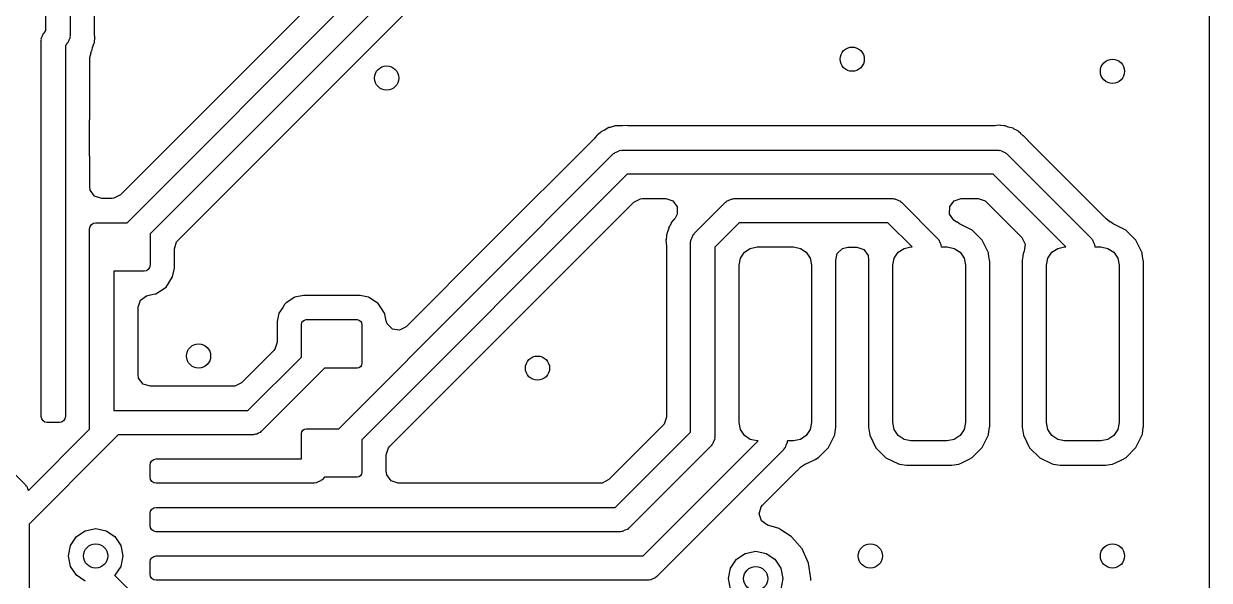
# Model space of a CAD drawing. Extents: x 100.2 to 143.8, y -109.8 to -50.2.
# Drawn here: x 134.01 to 143.8, y -96.2 to -91.61 of the extents above; entities that cross this region are included whole.
import ezdxf

# ---------------------------------------------------------------- set-up
doc = ezdxf.new("R2010")
doc.units = 0
doc.layers.add('BLACK', color=7, linetype='CONTINUOUS')

msp = doc.modelspace()

# ---------------------------------------------------------------- linework, layer by layer
at = {"layer": 'BLACK', "linetype": 'CONTINUOUS'}
for p, q in [((143.8, -56.7219), (143.8, -102.402)), ((134.859, -93.25), (137.1, -91.0091)), ((136.692, -91.1333), (134.805, -93.0205)), ((137.27, -91.1212), (135.05, -93.3414)), ((135.279, -93.3955), (137.374, -91.3008)), ((134.59, -91.6786), (134.59, -91.4794)), ((134.189, -91.6645), (134.189, -91.5074)), ((134.389, -91.5074), (134.389, -91.7059)), ((134.176, -91.6815), (134.179, -91.6743)), ((134.179, -91.6743), (134.189, -91.6645)), ((134.15, -91.745), (134.152, -91.7373)), ((134.15, -94.85), (134.15, -91.745)), ((134.151, -91.7293), (134.162, -91.7085)), ((134.152, -91.7373), (134.151, -91.7293)), ((134.162, -91.7085), (134.169, -91.6862)), ((134.169, -91.6862), (134.176, -91.6815)), ((134.363, -91.7695), (134.36, -91.7767)), ((134.37, -91.7647), (134.363, -91.7695)), ((134.377, -91.7425), (134.37, -91.7647)), ((134.388, -91.7216), (134.377, -91.7425)), ((134.389, -91.7059), (134.387, -91.7136)), ((134.387, -91.7136), (134.388, -91.7216)), ((134.579, -91.7901), (134.586, -91.7718)), ((134.586, -91.7718), (134.589, -91.7653)), ((134.586, -91.7718), (134.586, -91.7718)), ((134.589, -91.7653), (134.59, -91.759)), ((134.59, -91.692), (134.59, -91.6786)), ((134.594, -91.7209), (134.59, -91.692)), ((134.59, -91.7529), (134.592, -91.73)), ((134.59, -91.759), (134.59, -91.7529)), ((134.592, -91.7298), (134.594, -91.7209)), ((134.592, -91.73), (134.592, -91.7298)), ((134.36, -91.7767), (134.35, -91.7864)), ((134.35, -91.7864), (134.35, -94.85)), ((134.551, -91.8868), (134.563, -91.8471)), ((134.56, -91.8457), (134.563, -91.8373)), ((134.563, -91.8471), (134.56, -91.8457)), ((134.563, -91.8373), (134.569, -91.8298)), ((134.569, -91.8298), (134.571, -91.8207)), ((134.571, -91.8207), (134.575, -91.8039)), ((134.575, -91.8039), (134.579, -91.7901)), ((134.551, -92.3975), (134.551, -91.8868)), ((134.55, -92.4), (134.551, -92.3975)), ((134.55, -92.7), (134.55, -92.4)), ((138.872, -92.4563), (138.851, -92.4627)), ((138.874, -92.4554), (138.872, -92.4563)), ((138.883, -92.4518), (138.874, -92.4554)), ((138.874, -92.4554), (138.874, -92.4554)), ((138.892, -92.4514), (138.883, -92.4518)), ((138.912, -92.4507), (138.892, -92.4514)), ((138.892, -92.4514), (138.892, -92.4514)), ((138.918, -92.4503), (138.912, -92.4507)), ((138.922, -92.4495), (138.918, -92.4503)), ((138.942, -92.4495), (138.922, -92.4495)), ((138.945, -92.4494), (138.942, -92.4495)), ((138.953, -92.4491), (138.945, -92.4494)), ((138.995, -92.4476), (138.953, -92.4491)), ((138.999, -92.4492), (138.995, -92.4476)), ((139.004, -92.4495), (138.999, -92.4492)), ((142.028, -92.4495), (139.004, -92.4495)), ((142.041, -92.4486), (142.028, -92.4495)), ((142.042, -92.4484), (142.041, -92.4486)), ((142.07, -92.4447), (142.042, -92.4484)), ((142.079, -92.4468), (142.07, -92.4447)), ((142.102, -92.4495), (142.079, -92.4468)), ((142.079, -92.4468), (142.079, -92.4468)), ((142.079, -92.4468), (142.079, -92.4468)), ((142.108, -92.4495), (142.102, -92.4495)), ((142.114, -92.4501), (142.108, -92.4495)), ((142.121, -92.4527), (142.114, -92.4501)), ((142.139, -92.46), (142.121, -92.4527)), ((142.121, -92.4527), (142.121, -92.4527)), ((142.153, -92.4644), (142.139, -92.46)), ((138.718, -92.5568), (137.863, -93.4117)), ((138.727, -92.5468), (138.718, -92.5568)), ((138.739, -92.5308), (138.727, -92.5468)), ((138.745, -92.5235), (138.739, -92.5308)), ((138.739, -92.5308), (138.739, -92.5308)), ((138.752, -92.5187), (138.745, -92.5235)), ((138.753, -92.5186), (138.752, -92.5187)), ((138.752, -92.5187), (138.752, -92.5187)), ((138.771, -92.5043), (138.753, -92.5186)), ((138.775, -92.5), (138.771, -92.5043)), ((138.78, -92.496), (138.775, -92.5)), ((138.804, -92.4855), (138.78, -92.496)), ((138.817, -92.4788), (138.804, -92.4855)), ((138.84, -92.4648), (138.817, -92.4788)), ((138.851, -92.4627), (138.84, -92.4648)), ((142.179, -92.4705), (142.153, -92.4644)), ((142.186, -92.4757), (142.179, -92.4705)), ((142.188, -92.477), (142.186, -92.4757)), ((142.186, -92.4757), (142.186, -92.4757)), ((142.208, -92.4873), (142.188, -92.477)), ((142.218, -92.4916), (142.208, -92.4873)), ((142.225, -92.4978), (142.218, -92.4916)), ((142.24, -92.5118), (142.225, -92.4978)), ((142.244, -92.5152), (142.24, -92.5118)), ((142.248, -92.5178), (142.244, -92.5152)), ((142.262, -92.5315), (142.248, -92.5178)), ((142.264, -92.5341), (142.262, -92.5315)), ((142.284, -92.5521), (142.264, -92.5341)), ((142.3, -92.5677), (142.284, -92.5521)), ((138.913, -92.6619), (138.934, -92.6512)), ((138.934, -92.6512), (138.942, -92.6525)), ((138.942, -92.6525), (138.95, -92.65)), ((138.95, -92.65), (142.055, -92.65)), ((142.055, -92.65), (142.063, -92.6525)), ((142.063, -92.6525), (142.071, -92.6512)), ((142.071, -92.6512), (142.092, -92.6619)), ((142.303, -92.5722), (142.3, -92.5677)), ((142.305, -92.5753), (142.303, -92.5722)), ((142.948, -93.2182), (142.305, -92.5753)), ((134.551, -92.7025), (134.55, -92.7)), ((134.551, -92.9505), (134.551, -92.7025)), ((136.609, -94.95), (138.879, -92.6793)), ((138.879, -92.6793), (138.886, -92.6756)), ((138.886, -92.6756), (138.891, -92.6691)), ((138.891, -92.6691), (138.913, -92.6619)), ((142.092, -92.6619), (142.114, -92.6691)), ((142.114, -92.6691), (142.119, -92.6756)), ((142.119, -92.6756), (142.126, -92.6793)), ((142.126, -92.6793), (142.826, -93.3793)), ((138.991, -92.85), (136.8, -95.0414)), ((142.014, -92.85), (138.991, -92.85)), ((142.614, -93.45), (142.014, -92.85)), ((134.555, -92.9811), (134.551, -92.9505)), ((134.591, -93.0306), (134.555, -92.9811)), ((134.65, -93.0495), (134.591, -93.0306)), ((134.805, -93.0205), (134.75, -93.0483)), ((134.735, -93.0495), (134.65, -93.0495)), ((134.75, -93.0483), (134.735, -93.0495)), ((137.029, -95.0955), (139.045, -93.0795)), ((139.045, -93.0795), (139.1, -93.0517)), ((139.1, -93.0517), (139.115, -93.0505)), ((139.115, -93.0505), (139.311, -93.0505)), ((139.311, -93.0505), (139.369, -93.0694)), ((139.369, -93.0694), (139.405, -93.1189)), ((139.405, -93.1189), (139.405, -93.1801)), ((139.545, -93.3389), (139.804, -93.0798)), ((139.804, -93.0798), (139.811, -93.0761)), ((139.811, -93.0761), (139.816, -93.0696)), ((139.816, -93.0696), (139.838, -93.0623)), ((139.838, -93.0623), (139.859, -93.0517)), ((139.859, -93.0517), (139.867, -93.053)), ((139.867, -93.053), (139.875, -93.0505)), ((139.875, -93.0505), (141.185, -93.0505)), ((141.185, -93.0505), (141.193, -93.053)), ((141.193, -93.053), (141.201, -93.0517)), ((141.201, -93.0517), (141.222, -93.0623)), ((141.222, -93.0623), (141.244, -93.0696)), ((141.244, -93.0696), (141.249, -93.0761)), ((141.249, -93.0761), (141.256, -93.0798)), ((141.256, -93.0798), (141.556, -93.3793)), ((141.655, -93.178), (141.656, -93.1169)), ((141.656, -93.1169), (141.693, -93.0682)), ((141.693, -93.0682), (141.75, -93.0505)), ((141.75, -93.0505), (141.89, -93.0505)), ((141.89, -93.0505), (141.948, -93.0694)), ((141.948, -93.0694), (141.96, -93.0795)), ((141.96, -93.0795), (142.252, -93.3719)), ((139.377, -93.2245), (139.357, -93.2463)), ((139.381, -93.2206), (139.377, -93.2245)), ((139.383, -93.2169), (139.381, -93.2206)), ((139.386, -93.2137), (139.383, -93.2169)), ((139.387, -93.2128), (139.386, -93.2137)), ((139.405, -93.1801), (139.387, -93.2128)), ((141.69, -93.2283), (141.655, -93.178)), ((141.711, -93.2447), (141.69, -93.2283)), ((141.713, -93.2429), (141.711, -93.2447)), ((141.737, -93.2584), (141.713, -93.2429)), ((142.958, -93.227), (142.948, -93.2182)), ((142.981, -93.2447), (142.958, -93.227)), ((142.983, -93.2429), (142.981, -93.2447)), ((143.007, -93.2584), (142.983, -93.2429)), ((134.55, -93.3), (134.554, -93.2809)), ((134.55, -94.9543), (134.55, -93.3)), ((134.554, -93.2809), (134.565, -93.2646)), ((134.565, -93.2646), (134.581, -93.2538)), ((134.581, -93.2538), (134.6, -93.25)), ((134.6, -93.25), (134.859, -93.25)), ((135.05, -93.3414), (135.05, -93.6)), ((139.325, -93.3255), (139.318, -93.3438)), ((139.33, -93.3117), (139.325, -93.3255)), ((139.334, -93.2947), (139.33, -93.3117)), ((139.336, -93.2858), (139.334, -93.2947)), ((139.341, -93.2783), (139.336, -93.2858)), ((139.343, -93.2763), (139.341, -93.2783)), ((139.341, -93.2783), (139.341, -93.2783)), ((139.353, -93.257), (139.343, -93.2763)), ((139.354, -93.2548), (139.353, -93.257)), ((139.357, -93.2463), (139.354, -93.2548)), ((139.354, -93.2548), (139.354, -93.2548)), ((139.541, -93.3461), (139.545, -93.3389)), ((139.916, -93.2505), (139.715, -93.4511)), ((141.144, -93.2505), (139.916, -93.2505)), ((141.344, -93.45), (141.144, -93.2505)), ((141.737, -93.2595), (141.737, -93.2584)), ((141.841, -93.3107), (141.737, -93.2595)), ((141.924, -93.3931), (141.841, -93.3107)), ((142.981, -93.2447), (142.981, -93.2447)), ((143.007, -93.2595), (143.007, -93.2584)), ((143.111, -93.3107), (143.007, -93.2595)), ((143.194, -93.3931), (143.111, -93.3107)), ((135.251, -93.4655), (135.269, -93.4073)), ((135.269, -93.4073), (135.279, -93.3955)), ((137.863, -93.4117), (137.166, -94.109)), ((139.312, -93.3856), (139.31, -93.3947)), ((139.31, -93.3947), (139.314, -93.4198)), ((139.315, -93.3627), (139.312, -93.3856)), ((139.314, -93.4198), (139.314, -93.4236)), ((139.314, -93.4236), (139.315, -93.437)), ((139.316, -93.3503), (139.315, -93.3566)), ((139.315, -93.3566), (139.315, -93.3627)), ((139.315, -93.437), (139.315, -94.8539)), ((139.318, -93.3438), (139.316, -93.3503)), ((139.515, -93.4096), (139.518, -93.402)), ((139.515, -94.978), (139.515, -93.4096)), ((139.517, -93.394), (139.527, -93.3731)), ((139.518, -93.402), (139.517, -93.394)), ((139.527, -93.3731), (139.535, -93.3509)), ((139.535, -93.3509), (139.541, -93.3461)), ((141.556, -93.3793), (141.559, -93.3865)), ((141.559, -93.3865), (141.566, -93.3912)), ((141.566, -93.3912), (141.573, -93.4135)), ((141.573, -93.4135), (141.584, -93.4344)), ((141.584, -93.4344), (141.583, -93.4423)), ((141.975, -93.4979), (141.924, -93.3931)), ((142.252, -93.3719), (142.28, -93.4264)), ((142.28, -93.4264), (142.271, -93.4854)), ((142.826, -93.3793), (142.829, -93.3865)), ((142.829, -93.3865), (142.836, -93.3912)), ((142.836, -93.3912), (142.843, -93.4135)), ((142.843, -93.4135), (142.854, -93.4344)), ((142.854, -93.4344), (142.853, -93.4423)), ((143.245, -93.4979), (143.194, -93.3931)), ((135.251, -93.6247), (135.251, -93.4655)), ((139.715, -93.4511), (139.715, -95.0194)), ((139.926, -93.5426), (139.959, -93.4939)), ((139.959, -93.4939), (140.008, -93.4614)), ((140.008, -93.4614), (140.065, -93.45)), ((140.065, -93.45), (140.365, -93.45)), ((140.365, -93.45), (140.422, -93.4614)), ((140.422, -93.4614), (140.471, -93.4939)), ((140.471, -93.4939), (140.504, -93.5426)), ((140.716, -93.5595), (140.725, -93.5041)), ((140.725, -93.5041), (140.769, -93.4613)), ((140.769, -93.4613), (140.813, -93.451)), ((140.813, -93.451), (140.887, -93.451)), ((140.887, -93.451), (140.945, -93.4699)), ((140.945, -93.4699), (140.981, -93.5194)), ((140.981, -93.5194), (140.984, -93.5596)), ((141.196, -93.5426), (141.229, -93.4939)), ((141.229, -93.4939), (141.278, -93.4614)), ((141.278, -93.4614), (141.335, -93.45)), ((141.335, -93.45), (141.344, -93.45)), ((141.583, -93.4423), (141.585, -93.45)), ((141.585, -93.45), (141.635, -93.45)), ((141.635, -93.45), (141.692, -93.4614)), ((141.692, -93.4614), (141.741, -93.4939)), ((141.741, -93.4939), (141.774, -93.5426)), ((141.976, -93.5055), (141.975, -93.4979)), ((141.985, -93.5605), (141.976, -93.5055)), ((141.976, -93.5055), (141.976, -93.5055)), ((142.263, -93.5061), (142.255, -93.5605)), ((142.264, -93.4985), (142.263, -93.5061)), ((142.263, -93.5061), (142.263, -93.5061)), ((142.271, -93.4854), (142.264, -93.4985)), ((142.466, -93.5426), (142.499, -93.4939)), ((142.499, -93.4939), (142.548, -93.4614)), ((142.548, -93.4614), (142.605, -93.45)), ((142.605, -93.45), (142.614, -93.45)), ((142.853, -93.4423), (142.855, -93.45)), ((142.855, -93.45), (142.905, -93.45)), ((142.905, -93.45), (142.962, -93.4614)), ((142.962, -93.4614), (143.011, -93.4939)), ((143.011, -93.4939), (143.044, -93.5426)), ((143.246, -93.5055), (143.245, -93.4979)), ((143.255, -93.5605), (143.246, -93.5055)), ((143.246, -93.5055), (143.246, -93.5055)), ((135.035, -93.6354), (135.019, -93.6462)), ((135.046, -93.6191), (135.035, -93.6354)), ((135.05, -93.6), (135.046, -93.6191)), ((135.236, -93.6977), (135.251, -93.6247)), ((139.915, -93.6), (139.926, -93.5426)), ((139.915, -94.9), (139.915, -93.6)), ((140.504, -93.5426), (140.515, -93.6)), ((140.515, -93.6), (140.515, -94.9)), ((140.715, -93.5596), (140.716, -93.5595)), ((140.715, -93.5632), (140.715, -93.5596)), ((140.716, -93.5668), (140.715, -93.5632)), ((140.716, -94.9332), (140.716, -93.5668)), ((140.984, -93.5596), (140.985, -93.5597)), ((140.985, -93.5597), (140.985, -93.5632)), ((140.985, -93.5632), (140.985, -93.5668)), ((140.985, -93.5668), (140.985, -94.9332)), ((141.185, -93.6), (141.196, -93.5426)), ((141.185, -94.9), (141.185, -93.6)), ((141.774, -93.5426), (141.785, -93.6)), ((141.785, -93.6), (141.785, -94.9)), ((141.986, -93.5668), (141.985, -93.5605)), ((141.986, -94.9332), (141.986, -93.5668)), ((142.255, -93.5605), (142.255, -93.5668)), ((142.255, -93.5668), (142.255, -94.9332)), ((142.455, -93.6), (142.466, -93.5426)), ((142.455, -94.9), (142.455, -93.6)), ((143.044, -93.5426), (143.055, -93.6)), ((143.055, -93.6), (143.055, -94.9)), ((143.256, -93.5668), (143.255, -93.5605)), ((143.256, -94.9332), (143.256, -93.5668)), ((135, -93.65), (134.75, -93.65)), ((134.75, -93.65), (134.75, -94.8005)), ((135.019, -93.6462), (135, -93.65)), ((135.181, -93.7806), (135.236, -93.6977)), ((135.098, -93.836), (135.181, -93.7806)), ((134.951, -93.9465), (134.969, -93.8883)), ((134.969, -93.8883), (135.019, -93.8523)), ((135.019, -93.8523), (135.03, -93.8494)), ((135.03, -93.8494), (135.088, -93.8379)), ((135.088, -93.8379), (135.098, -93.836)), ((136.161, -93.9247), (136.145, -93.9495)), ((136.167, -93.9166), (136.161, -93.9247)), ((136.175, -93.9112), (136.167, -93.9166)), ((136.238, -93.8689), (136.175, -93.9112)), ((136.246, -93.8635), (136.238, -93.8689)), ((136.238, -93.8689), (136.238, -93.8689)), ((136.316, -93.8495), (136.246, -93.8635)), ((136.784, -93.8495), (136.316, -93.8495)), ((136.854, -93.8635), (136.784, -93.8495)), ((136.862, -93.8689), (136.854, -93.8635)), ((136.925, -93.9112), (136.862, -93.8689)), ((136.862, -93.8689), (136.862, -93.8689)), ((136.933, -93.9166), (136.925, -93.9112)), ((136.939, -93.9247), (136.933, -93.9166)), ((136.955, -93.9495), (136.939, -93.9247)), ((134.951, -94.501), (134.951, -93.9465)), ((136.113, -93.9962), (136.1, -94.0663)), ((136.145, -93.9495), (136.113, -93.9962)), ((136.987, -93.9962), (136.955, -93.9495)), ((136.988, -94.0057), (136.987, -93.9962)), ((136.999, -94.0583), (136.988, -94.0057)), ((136.1, -94.0663), (136.1, -94.2345)), ((136.3, -94.09), (136.303, -94.0747)), ((136.3, -94.3586), (136.3, -94.09)), ((136.303, -94.0747), (136.312, -94.0617)), ((136.312, -94.0617), (136.325, -94.053)), ((136.325, -94.053), (136.34, -94.05)), ((136.34, -94.05), (136.76, -94.05)), ((136.76, -94.05), (136.775, -94.053)), ((136.775, -94.053), (136.788, -94.0617)), ((136.788, -94.0617), (136.797, -94.0747)), ((136.797, -94.0747), (136.8, -94.09)), ((136.8, -94.09), (136.8, -94.41)), ((137.008, -94.084), (136.999, -94.0583)), ((137.051, -94.1272), (137.008, -94.084)), ((137.166, -94.109), (137.111, -94.1368)), ((137.111, -94.1368), (137.051, -94.1272)), ((136.071, -94.3045), (135.804, -94.571)), ((136.081, -94.2927), (136.071, -94.3045)), ((136.1, -94.2345), (136.081, -94.2927)), ((135.858, -94.8005), (136.3, -94.3586)), ((136.8, -94.41), (136.797, -94.4253)), ((134.955, -94.5316), (134.951, -94.501)), ((136.491, -94.45), (135.971, -94.9707)), ((136.76, -94.45), (136.491, -94.45)), ((136.775, -94.447), (136.76, -94.45)), ((136.788, -94.4383), (136.775, -94.447)), ((136.797, -94.4253), (136.788, -94.4383)), ((134.991, -94.5811), (134.955, -94.5316)), ((135.05, -94.6), (134.991, -94.5811)), ((135.734, -94.6), (135.05, -94.6)), ((135.75, -94.5988), (135.734, -94.6)), ((135.804, -94.571), (135.75, -94.5988)), ((134.75, -94.8005), (135.858, -94.8005)), ((134.154, -94.8691), (134.15, -94.85)), ((134.165, -94.8854), (134.154, -94.8691)), ((134.181, -94.8962), (134.165, -94.8854)), ((134.2, -94.9), (134.181, -94.8962)), ((134.3, -94.9), (134.2, -94.9)), ((134.319, -94.8962), (134.3, -94.9)), ((134.335, -94.8854), (134.319, -94.8962)), ((134.346, -94.8691), (134.335, -94.8854)), ((134.35, -94.85), (134.346, -94.8691)), ((139.315, -94.8539), (139.296, -94.9121)), ((139.926, -94.9574), (139.915, -94.9)), ((140.515, -94.9), (140.504, -94.9574)), ((141.196, -94.9574), (141.185, -94.9)), ((141.785, -94.9), (141.774, -94.9574)), ((142.466, -94.9574), (142.455, -94.9)), ((143.055, -94.9), (143.044, -94.9574)), ((134.044, -95.4598), (134.55, -94.9543)), ((134.787, -95.0005), (134.721, -95.0664)), ((135.9, -95.0005), (134.787, -95.0005)), ((135.909, -94.9977), (135.9, -95.0005)), ((135.916, -94.9988), (135.909, -94.9977)), ((135.922, -94.9956), (135.916, -94.9988)), ((135.931, -94.9956), (135.922, -94.9956)), ((135.944, -94.9863), (135.931, -94.9956)), ((135.959, -94.9814), (135.944, -94.9863)), ((135.964, -94.9741), (135.959, -94.9814)), ((135.971, -94.9707), (135.964, -94.9741)), ((136.3, -94.99), (136.303, -94.9747)), ((136.3, -95.2), (136.3, -94.99)), ((136.303, -94.9747), (136.312, -94.9617)), ((136.312, -94.9617), (136.325, -94.953)), ((136.325, -94.953), (136.34, -94.95)), ((136.34, -94.95), (136.609, -94.95)), ((139.286, -94.9239), (138.839, -95.3705)), ((138.893, -95.6), (139.515, -94.978)), ((139.296, -94.9121), (139.286, -94.9239)), ((139.959, -95.0061), (139.926, -94.9574)), ((140.008, -95.0386), (139.959, -95.0061)), ((140.471, -95.0061), (140.422, -95.0386)), ((140.504, -94.9574), (140.471, -95.0061)), ((140.654, -95.1064), (140.706, -95.0015)), ((140.706, -95.0015), (140.707, -94.9939)), ((140.707, -94.9939), (140.715, -94.9368)), ((140.707, -94.9939), (140.707, -94.9939)), ((140.715, -94.9368), (140.716, -94.9332)), ((140.715, -94.9368), (140.715, -94.9368)), ((140.985, -94.9332), (140.985, -94.9368)), ((140.985, -94.9368), (140.985, -94.9368)), ((140.985, -94.9368), (140.99, -94.9705)), ((140.99, -94.9705), (140.995, -95.0021)), ((140.995, -95.0021), (141.046, -95.1069)), ((141.229, -95.0061), (141.196, -94.9574)), ((141.278, -95.0386), (141.229, -95.0061)), ((141.741, -95.0061), (141.692, -95.0386)), ((141.774, -94.9574), (141.741, -95.0061)), ((141.924, -95.1064), (141.976, -95.0015)), ((141.976, -95.0015), (141.977, -94.9939)), ((141.977, -94.9939), (141.985, -94.9368)), ((141.977, -94.9939), (141.977, -94.9939)), ((141.985, -94.9368), (141.986, -94.9332)), ((141.985, -94.9368), (141.985, -94.9368)), ((142.255, -94.9332), (142.255, -94.9368)), ((142.255, -94.9368), (142.255, -94.9368)), ((142.255, -94.9368), (142.26, -94.9705)), ((142.26, -94.9705), (142.265, -95.0021)), ((142.265, -95.0021), (142.316, -95.1069)), ((142.499, -95.0061), (142.466, -94.9574)), ((142.548, -95.0386), (142.499, -95.0061)), ((143.011, -95.0061), (142.962, -95.0386)), ((143.044, -94.9574), (143.011, -95.0061)), ((143.194, -95.1064), (143.246, -95.0015)), ((143.246, -95.0015), (143.247, -94.9939)), ((143.247, -94.9939), (143.255, -94.9368)), ((143.247, -94.9939), (143.247, -94.9939)), ((143.255, -94.9368), (143.256, -94.9332)), ((143.255, -94.9368), (143.255, -94.9368)), ((134.721, -95.0664), (134.05, -95.7371)), ((134.721, -95.0664), (134.721, -95.0664)), ((136.8, -95.0414), (136.8, -95.31)), ((137.019, -95.1073), (137.029, -95.0955)), ((139.686, -95.0901), (139.006, -95.7707)), ((139.124, -96), (140.074, -95.05)), ((139.69, -95.0829), (139.686, -95.0901)), ((139.696, -95.0782), (139.69, -95.0829)), ((139.704, -95.0559), (139.696, -95.0782)), ((139.714, -95.035), (139.704, -95.0559)), ((139.715, -95.0194), (139.713, -95.0271)), ((139.713, -95.0271), (139.714, -95.035)), ((140.065, -95.05), (140.008, -95.0386)), ((140.074, -95.05), (140.065, -95.05)), ((140.303, -95.0865), (140.296, -95.1088)), ((140.314, -95.0656), (140.303, -95.0865)), ((140.315, -95.05), (140.313, -95.0577)), ((140.313, -95.0577), (140.314, -95.0656)), ((140.365, -95.05), (140.315, -95.05)), ((140.422, -95.0386), (140.365, -95.05)), ((141.335, -95.05), (141.278, -95.0386)), ((141.635, -95.05), (141.335, -95.05)), ((141.692, -95.0386), (141.635, -95.05)), ((142.605, -95.05), (142.548, -95.0386)), ((142.905, -95.05), (142.605, -95.05)), ((142.962, -95.0386), (142.905, -95.05)), ((133.736, -95.1288), (134.021, -95.4133)), ((135.081, -95.2038), (135.1, -95.2)), ((135.1, -95.2), (136.3, -95.2)), ((137.001, -95.1655), (137.019, -95.1073)), ((137.001, -95.3005), (137.001, -95.1655)), ((140.286, -95.1207), (139.236, -96.1707)), ((140.289, -95.1135), (140.286, -95.1207)), ((140.296, -95.1088), (140.289, -95.1135)), ((140.543, -95.2032), (140.572, -95.1889)), ((140.572, -95.1889), (140.654, -95.1064)), ((141.046, -95.1069), (141.129, -95.1893)), ((141.129, -95.1893), (141.233, -95.2405)), ((141.812, -95.2034), (141.842, -95.1889)), ((141.842, -95.1889), (141.924, -95.1064)), ((142.316, -95.1069), (142.399, -95.1893)), ((142.399, -95.1893), (142.503, -95.2405)), ((143.082, -95.2034), (143.112, -95.1889)), ((143.112, -95.1889), (143.194, -95.1064)), ((135.05, -95.25), (135.054, -95.2309)), ((135.05, -95.35), (135.05, -95.25)), ((135.054, -95.2309), (135.065, -95.2146)), ((135.065, -95.2146), (135.081, -95.2038)), ((140.109, -95.5811), (140.39, -95.3003)), ((140.39, -95.3003), (140.393, -95.2976)), ((140.393, -95.2976), (140.397, -95.2954)), ((140.397, -95.2954), (140.424, -95.2662)), ((140.424, -95.2662), (140.465, -95.2407)), ((140.465, -95.2407), (140.467, -95.2404)), ((140.467, -95.2404), (140.474, -95.237)), ((140.474, -95.237), (140.543, -95.2032)), ((140.474, -95.237), (140.474, -95.237)), ((141.233, -95.2405), (141.241, -95.2416)), ((141.241, -95.2416), (141.241, -95.2416)), ((141.241, -95.2416), (141.298, -95.25)), ((141.298, -95.25), (141.298, -95.25)), ((141.298, -95.25), (141.302, -95.2505)), ((141.302, -95.2505), (141.668, -95.2505)), ((141.668, -95.2505), (141.672, -95.25)), ((141.672, -95.25), (141.729, -95.2415)), ((141.672, -95.25), (141.672, -95.25)), ((141.729, -95.2415), (141.73, -95.2415)), ((141.73, -95.2415), (141.737, -95.2404)), ((141.737, -95.2404), (141.751, -95.2337)), ((141.751, -95.2337), (141.812, -95.2034)), ((142.503, -95.2405), (142.511, -95.2416)), ((142.511, -95.2416), (142.511, -95.2416)), ((142.511, -95.2416), (142.568, -95.25)), ((142.568, -95.25), (142.568, -95.25)), ((142.568, -95.25), (142.572, -95.2505)), ((142.572, -95.2505), (142.938, -95.2505)), ((142.938, -95.2505), (142.942, -95.25)), ((142.942, -95.25), (142.999, -95.2415)), ((142.942, -95.25), (142.942, -95.25)), ((142.999, -95.2415), (143, -95.2415)), ((143, -95.2415), (143.007, -95.2404)), ((143.007, -95.2404), (143.021, -95.2337)), ((143.021, -95.2337), (143.082, -95.2034)), ((135.054, -95.3691), (135.05, -95.35)), ((135.065, -95.3854), (135.054, -95.3691)), ((135.081, -95.3962), (135.065, -95.3854)), ((135.1, -95.4), (135.081, -95.3962)), ((136.408, -95.3975), (136.4, -95.4)), ((136.416, -95.3988), (136.408, -95.3975)), ((136.437, -95.3881), (136.416, -95.3988)), ((136.459, -95.3809), (136.437, -95.3881)), ((136.464, -95.3744), (136.459, -95.3809)), ((136.471, -95.3707), (136.464, -95.3744)), ((136.491, -95.35), (136.471, -95.3707)), ((136.76, -95.35), (136.491, -95.35)), ((136.775, -95.347), (136.76, -95.35)), ((136.788, -95.3383), (136.775, -95.347)), ((136.797, -95.3253), (136.788, -95.3383)), ((136.8, -95.31), (136.797, -95.3253)), ((137.005, -95.3311), (137.001, -95.3005)), ((137.041, -95.3806), (137.005, -95.3311)), ((137.1, -95.3995), (137.041, -95.3806)), ((138.785, -95.3983), (138.769, -95.3995)), ((138.839, -95.3705), (138.785, -95.3983)), ((134.021, -95.4133), (134.024, -95.4205)), ((134.024, -95.4205), (134.031, -95.4253)), ((134.031, -95.4253), (134.038, -95.4475)), ((134.038, -95.4475), (134.044, -95.4598)), ((136.4, -95.4), (135.1, -95.4)), ((138.769, -95.3995), (137.1, -95.3995)), ((140.097, -95.5948), (140.109, -95.5811)), ((135.05, -95.65), (135.054, -95.6309)), ((135.05, -95.75), (135.05, -95.65)), ((135.054, -95.6309), (135.065, -95.6146)), ((135.065, -95.6146), (135.081, -95.6038)), ((135.081, -95.6038), (135.1, -95.6)), ((135.1, -95.6), (138.893, -95.6)), ((140.08, -95.6535), (140.097, -95.5948)), ((140.1, -95.7112), (140.08, -95.6535)), ((134.05, -95.7371), (134.05, -97.5866)), ((134.514, -95.7921), (134.6, -95.775)), ((134.6, -95.775), (134.686, -95.7921)), ((135.054, -95.7691), (135.05, -95.75)), ((135.065, -95.7854), (135.054, -95.7691)), ((135.081, -95.7962), (135.065, -95.7854)), ((138.971, -95.7881), (138.951, -95.7988)), ((138.994, -95.7809), (138.971, -95.7881)), ((138.998, -95.7744), (138.994, -95.7809)), ((139.006, -95.7707), (138.998, -95.7744)), ((140.15, -95.746), (140.1, -95.7112)), ((140.237, -95.7718), (140.15, -95.746)), ((140.244, -95.7739), (140.237, -95.7718)), ((140.237, -95.7718), (140.237, -95.7718)), ((140.261, -95.7851), (140.244, -95.7739)), ((140.346, -95.8402), (140.261, -95.7851)), ((134.392, -95.9139), (134.441, -95.8409)), ((134.441, -95.8409), (134.514, -95.7921)), ((134.686, -95.7921), (134.759, -95.8409)), ((134.759, -95.8409), (134.808, -95.9139)), ((135.1, -95.8), (135.081, -95.7962)), ((138.935, -95.8), (135.1, -95.8)), ((138.943, -95.7975), (138.935, -95.8)), ((138.951, -95.7988), (138.943, -95.7975)), ((140.352, -95.844), (140.346, -95.8402)), ((140.346, -95.8402), (140.346, -95.8402)), ((140.436, -95.9418), (140.352, -95.844)), ((134.375, -96), (134.392, -95.9139)), ((134.808, -95.9139), (134.825, -96)), ((139.894, -96.0279), (139.967, -95.9791)), ((139.967, -95.9791), (140.053, -95.962)), ((140.053, -95.962), (140.139, -95.9791)), ((140.139, -95.9791), (140.212, -96.0279)), ((140.439, -95.9482), (140.436, -95.9418)), ((140.445, -95.9618), (140.439, -95.9482)), ((140.439, -95.9482), (140.439, -95.9482)), ((140.49, -96.0593), (140.445, -95.9618)), ((134.392, -96.0861), (134.375, -96)), ((134.825, -96), (134.808, -96.0861)), ((135.05, -96.05), (135.054, -96.0309)), ((135.05, -96.15), (135.05, -96.05)), ((135.054, -96.0309), (135.065, -96.0146)), ((135.065, -96.0146), (135.081, -96.0038)), ((135.081, -96.0038), (135.1, -96)), ((135.1, -96), (139.124, -96)), ((139.845, -96.1009), (139.894, -96.0279)), ((140.212, -96.0279), (140.261, -96.1009)), ((140.508, -96.187), (140.49, -96.0593)), ((134.441, -96.1591), (134.392, -96.0861)), ((134.514, -96.2079), (134.441, -96.1591)), ((134.759, -96.1591), (134.757, -96.1608)), ((134.757, -96.1608), (134.996, -96.4)), ((134.808, -96.0861), (134.759, -96.1591)), ((135.054, -96.1691), (135.05, -96.15)), ((135.065, -96.1854), (135.054, -96.1691)), ((139.224, -96.1809), (139.202, -96.1881)), ((139.229, -96.1744), (139.224, -96.1809)), ((139.236, -96.1707), (139.229, -96.1744)), ((139.828, -96.187), (139.845, -96.1009)), ((140.261, -96.1009), (140.278, -96.187)), ((135.081, -96.1962), (135.065, -96.1854)), ((135.1, -96.2), (135.081, -96.1962)), ((139.165, -96.2), (135.1, -96.2)), ((139.173, -96.1975), (139.165, -96.2)), ((139.181, -96.1988), (139.173, -96.1975)), ((139.202, -96.1881), (139.181, -96.1988)), ((139.845, -96.2731), (139.828, -96.187)), ((140.278, -96.187), (140.261, -96.2731)), ((140.507, -96.2019), (140.508, -96.1981)), ((140.508, -96.1981), (140.508, -96.187))]:
    msp.add_line(p, q, dxfattribs=at)
at = {"layer": 'BLACK'}
for centre in [(140.85, -91.9), (137.004, -92.056), (143, -92), (135.45, -94.35), (138.25, -94.45), (134.6, -96), (141, -96), (143, -96), (140.053, -96.187)]:
    msp.add_circle(centre, 0.1, dxfattribs=at)

doc.saveas('drawing.dxf')
